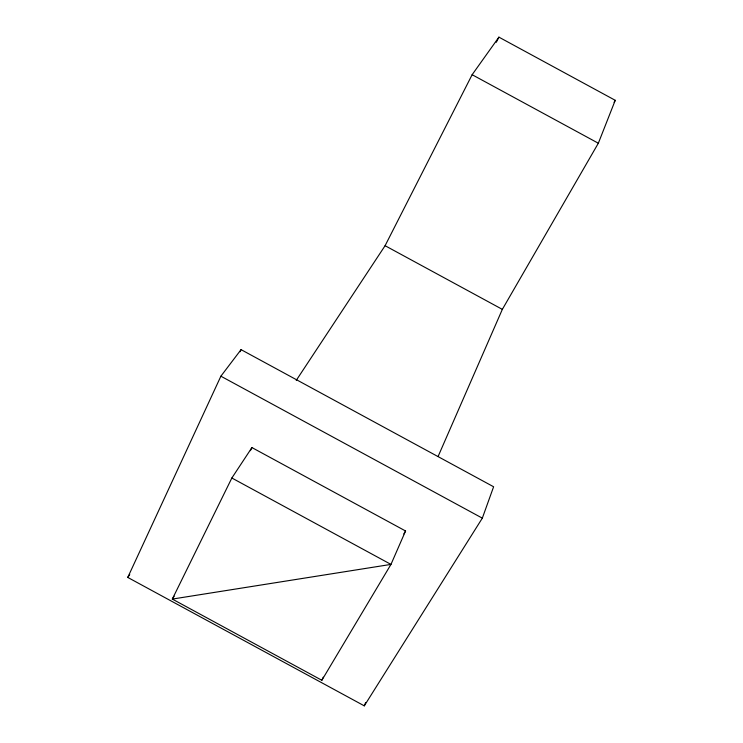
<?xml version="1.0" encoding="UTF-8"?>
<svg xmlns="http://www.w3.org/2000/svg" width="743" height="743" viewBox="0 0 743 743"><rect width="100%" height="100%" fill="white"/><g stroke="black" fill="none" stroke-linecap="round" stroke-linejoin="round"><path stroke-width="1.11" d="M482.328 518.15L493.612 486.767L241.057 349.637L220.885 376.199L127.759 577.422L364.293 705.85L482.328 518.15L220.885 376.199M438.231 456.174L502.342 309.367L598.338 143.232L615.241 100.305L498.925 37.15L472.139 74.709L385.088 245.701L296.234 380.397M364.293 705.85L365.593 702.637M405.567 530.985L390.967 564.401L321.849 680.272L172.32 599.081L231.853 478.009L251.933 447.565L405.567 530.985L403.793 533.957M321.849 680.272L323.261 677.161M240.082 351.736L241.057 349.637M250.4 450.667L251.933 447.565M496.287 42.305L498.925 37.15M614.09 102.32L615.241 100.305M174.159 596.202L172.32 599.081L390.967 564.401L231.853 478.009M127.759 577.422L129.737 574.58M472.139 74.709L598.338 143.232M385.088 245.701L502.342 309.367"/></g></svg>
